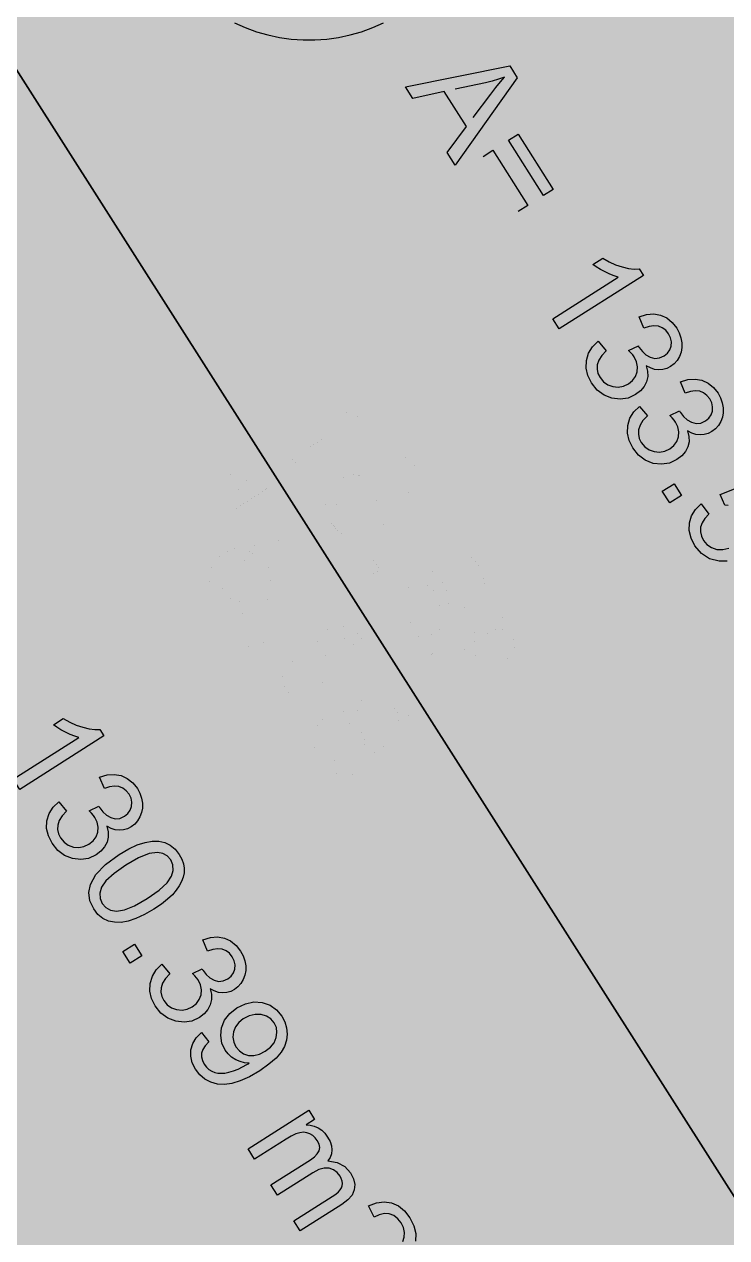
# Model space of a CAD drawing. Extents: x -5280327 to 29700, y -3925683 to 5564800.
# Drawn here: x 19218.6 to 19495.9, y 2573.4 to 3052.7 of the extents above; entities that cross this region are included whole.
import ezdxf

# ---------------------------------------------------------------- set-up
doc = ezdxf.new("R2010")
doc.units = 0
doc.linetypes.add('6', pattern=[2640.874023, 1320.437012, -1320.437012])
doc.layers.get('0').update_dxf_attribs({"linetype": 'CONTINUOUS'})
for name, color, linetype in [('31_PREDIOS_TOTAL', 7, 'CONTINUOUS'), ('CIRCULO', 7, 'CONTINUOUS'), ('LOTES', 7, 'CONTINUOUS')]:
    doc.layers.add(name, color=color, linetype=linetype)

msp = doc.modelspace()

# ---------------------------------------------------------------- linework, layer by layer
at = {"color": 7, "linetype": '6', "const_width": 10343.08}
msp.add_lwpolyline([(0, 29405.62), (24528.32, 0)], dxfattribs=at)
msp.add_lwpolyline([(0, 29405.62), (24528.32, 0)], dxfattribs=at)
at = {"layer": '31_PREDIOS_TOTAL', "color": 7, "const_width": 0.00153}
for points in [[(19327, 2877.21), (19324.42, 2881.27), (19350.26, 2897.73), (19350.26, 2897.73), (19348.65, 2898.21), (19346.9, 2898.9), (19345.02, 2899.79), (19345.02, 2899.79), (19343.2, 2900.78), (19341.59, 2901.76), (19340.21, 2902.73), (19344.13, 2905.22), (19344.13, 2905.22), (19346.66, 2903.78), (19349.21, 2902.62), (19351.79, 2901.74), (19351.79, 2901.74), (19354.27, 2901.17), (19356.51, 2900.9), (19358.51, 2900.95), (19360.17, 2898.33), (19327, 2877.21)], [(19355.51, 2871.99), (19355.51, 2871.99), (19355.23, 2873.97), (19355.31, 2875.78), (19355.76, 2877.41), (19355.76, 2877.41), (19356.55, 2878.86), (19357.66, 2880.14), (19359.09, 2881.24), (19359.09, 2881.24), (19361.55, 2882.4), (19364.12, 2882.82), (19366.8, 2882.51), (19366.8, 2882.51), (19369.38, 2881.46), (19371.67, 2879.68), (19373.65, 2877.17), (19373.65, 2877.17), (19375.08, 2874.3), (19375.72, 2871.44), (19375.57, 2868.61), (19375.57, 2868.61), (19374.7, 2866), (19373.22, 2863.82), (19371.13, 2862.08), (19371.13, 2862.08), (19369.58, 2861.28), (19367.99, 2860.83), (19366.36, 2860.74), (19366.36, 2860.74), (19364.71, 2861.01), (19363.06, 2861.68), (19361.4, 2862.73), (19361.4, 2862.73), (19361.8, 2860.35), (19361.71, 2858.13), (19361.15, 2856.06), (19361.15, 2856.06), (19360.15, 2854.18), (19358.73, 2852.53), (19356.89, 2851.11), (19356.89, 2851.11), (19354, 2849.74), (19350.99, 2849.23), (19347.86, 2849.57), (19347.86, 2849.57), (19344.85, 2850.76), (19342.22, 2852.78), (19339.95, 2855.62), (19339.95, 2855.62), (19338.33, 2858.88), (19337.62, 2862.12), (19337.83, 2865.36), (19337.83, 2865.36), (19338.86, 2868.35), (19340.63, 2870.88), (19343.14, 2872.95), (19343.14, 2872.95), (19345.29, 2874.06), (19347.43, 2874.67), (19349.58, 2874.76), (19349.58, 2874.76), (19351.67, 2874.34), (19353.64, 2873.41), (19355.51, 2871.99)], [(19281.19, 2848.04), (19278.6, 2852.1), (19304.45, 2868.55), (19304.45, 2868.55), (19302.83, 2869.04), (19301.09, 2869.73), (19299.21, 2870.62), (19299.21, 2870.62), (19297.38, 2871.6), (19295.78, 2872.58), (19294.39, 2873.55), (19298.32, 2876.05), (19298.32, 2876.05), (19300.84, 2874.6), (19303.4, 2873.44), (19305.98, 2872.57), (19305.98, 2872.57), (19308.46, 2871.99), (19310.7, 2871.73), (19312.69, 2871.78), (19314.36, 2869.16), (19281.19, 2848.04)], [(19361.86, 2877.18), (19360.5, 2876.07), (19359.54, 2874.76), (19358.99, 2873.23), (19358.99, 2873.23), (19358.87, 2871.59), (19359.21, 2869.97), (19360, 2868.36), (19360, 2868.36), (19361.1, 2866.99), (19362.41, 2866.03), (19363.92, 2865.46), (19363.92, 2865.46), (19365.51, 2865.3), (19367.04, 2865.57), (19368.5, 2866.26), (19368.5, 2866.26), (19369.79, 2867.33), (19370.72, 2868.64), (19371.26, 2870.19), (19371.26, 2870.19), (19371.4, 2871.84), (19371.09, 2873.45), (19370.34, 2875), (19370.34, 2875), (19369.24, 2876.36), (19367.93, 2877.33), (19366.4, 2877.91), (19366.4, 2877.91), (19364.8, 2878.09), (19363.29, 2877.84), (19361.86, 2877.18)], [(19345.77, 2868.77), (19344.69, 2867.95), (19343.74, 2866.96), (19342.94, 2865.81), (19342.94, 2865.81), (19342.34, 2864.53), (19342.03, 2863.19), (19341.98, 2861.76), (19341.98, 2861.76), (19342.2, 2860.34), (19342.64, 2858.99), (19343.32, 2857.7), (19343.32, 2857.7), (19344.69, 2856.01), (19346.33, 2854.81), (19348.24, 2854.09), (19348.24, 2854.09), (19350.27, 2853.91), (19352.26, 2854.29), (19354.2, 2855.23), (19354.2, 2855.23), (19355.91, 2856.62), (19357.11, 2858.3), (19357.81, 2860.26), (19357.81, 2860.26), (19357.98, 2862.35), (19357.58, 2864.38), (19356.62, 2866.36), (19356.62, 2866.36), (19355.26, 2868.03), (19353.62, 2869.21), (19351.7, 2869.9), (19351.7, 2869.9), (19349.67, 2870.08), (19347.69, 2869.7), (19345.77, 2868.77)], [(19309.69, 2842.82), (19309.69, 2842.82), (19309.42, 2844.8), (19309.5, 2846.61), (19309.95, 2848.24), (19309.95, 2848.24), (19310.73, 2849.69), (19311.84, 2850.96), (19313.27, 2852.06), (19313.27, 2852.06), (19315.73, 2853.23), (19318.3, 2853.65), (19320.98, 2853.33), (19320.98, 2853.33), (19323.57, 2852.28), (19325.85, 2850.51), (19327.83, 2848), (19327.83, 2848), (19329.27, 2845.13), (19329.91, 2842.27), (19329.75, 2839.44), (19329.75, 2839.44), (19328.89, 2836.83), (19327.41, 2834.65), (19325.31, 2832.9), (19325.31, 2832.9), (19323.76, 2832.11), (19322.17, 2831.66), (19320.55, 2831.56), (19320.55, 2831.56), (19318.9, 2831.84), (19317.24, 2832.5), (19315.59, 2833.55), (19315.59, 2833.55), (19315.98, 2831.18), (19315.9, 2828.96), (19315.34, 2826.89), (19315.34, 2826.89), (19314.33, 2825), (19312.91, 2823.36), (19311.08, 2821.94), (19311.08, 2821.94), (19308.19, 2820.57), (19305.18, 2820.06), (19302.05, 2820.4), (19302.05, 2820.4), (19299.04, 2821.59), (19296.4, 2823.61), (19294.14, 2826.45), (19294.14, 2826.45), (19292.52, 2829.71), (19291.81, 2832.95), (19292.01, 2836.18), (19292.01, 2836.18), (19293.04, 2839.18), (19294.81, 2841.71), (19297.33, 2843.78), (19297.33, 2843.78), (19299.47, 2844.89), (19301.62, 2845.49), (19303.76, 2845.58), (19303.76, 2845.58), (19305.85, 2845.16), (19307.83, 2844.24), (19309.69, 2842.82)], [(19316.05, 2848), (19314.69, 2846.9), (19313.73, 2845.59), (19313.18, 2844.05), (19313.18, 2844.05), (19313.06, 2842.42), (19313.39, 2840.8), (19314.19, 2839.19), (19314.19, 2839.19), (19315.29, 2837.82), (19316.59, 2836.85), (19318.11, 2836.28), (19318.11, 2836.28), (19319.7, 2836.12), (19321.22, 2836.39), (19322.68, 2837.09), (19322.68, 2837.09), (19323.98, 2838.16), (19324.9, 2839.47), (19325.45, 2841.02), (19325.45, 2841.02), (19325.59, 2842.67), (19325.28, 2844.28), (19324.52, 2845.83), (19324.52, 2845.83), (19323.43, 2847.19), (19322.12, 2848.16), (19320.58, 2848.74), (19320.58, 2848.74), (19318.98, 2848.92), (19317.47, 2848.67), (19316.05, 2848)], [(19351.41, 2838.88), (19356.03, 2841.82), (19358.97, 2837.2), (19354.35, 2834.26), (19351.41, 2838.88)], [(19380.01, 2833.5), (19380.01, 2833.5), (19379.74, 2835.48), (19379.82, 2837.29), (19380.27, 2838.92), (19380.27, 2838.92), (19381.06, 2840.37), (19382.16, 2841.65), (19383.6, 2842.75), (19383.6, 2842.75), (19386.05, 2843.91), (19388.63, 2844.33), (19391.31, 2844.02), (19391.31, 2844.02), (19393.89, 2842.97), (19396.18, 2841.19), (19398.15, 2838.68), (19398.15, 2838.68), (19399.59, 2835.81), (19400.23, 2832.95), (19400.08, 2830.12), (19400.08, 2830.12), (19399.21, 2827.51), (19397.73, 2825.33), (19395.64, 2823.59), (19395.64, 2823.59), (19394.09, 2822.79), (19392.5, 2822.34), (19390.87, 2822.25), (19390.87, 2822.25), (19389.22, 2822.52), (19387.57, 2823.19), (19385.91, 2824.24), (19385.91, 2824.24), (19386.3, 2821.86), (19386.22, 2819.64), (19385.66, 2817.57), (19385.66, 2817.57), (19384.65, 2815.69), (19383.23, 2814.04), (19381.4, 2812.62), (19381.4, 2812.62), (19378.51, 2811.25), (19375.5, 2810.74), (19372.37, 2811.08), (19372.37, 2811.08), (19369.36, 2812.27), (19366.72, 2814.29), (19364.46, 2817.13), (19364.46, 2817.13), (19362.84, 2820.39), (19362.13, 2823.63), (19362.34, 2826.87), (19362.34, 2826.87), (19363.37, 2829.86), (19365.14, 2832.39), (19367.65, 2834.46), (19367.65, 2834.46), (19369.8, 2835.57), (19371.94, 2836.18), (19374.09, 2836.27), (19374.09, 2836.27), (19376.17, 2835.85), (19378.15, 2834.92), (19380.01, 2833.5)], [(19299.96, 2839.6), (19298.87, 2838.78), (19297.93, 2837.79), (19297.12, 2836.64), (19297.12, 2836.64), (19296.53, 2835.36), (19296.21, 2834.01), (19296.17, 2832.59), (19296.17, 2832.59), (19296.38, 2831.17), (19296.83, 2829.81), (19297.5, 2828.53), (19297.5, 2828.53), (19298.87, 2826.84), (19300.52, 2825.63), (19302.43, 2824.92), (19302.43, 2824.92), (19304.46, 2824.74), (19306.45, 2825.11), (19308.39, 2826.06), (19308.39, 2826.06), (19310.09, 2827.44), (19311.29, 2829.12), (19311.99, 2831.09), (19311.99, 2831.09), (19312.16, 2833.18), (19311.76, 2835.21), (19310.8, 2837.19), (19310.8, 2837.19), (19309.45, 2838.85), (19307.81, 2840.03), (19305.89, 2840.73), (19305.89, 2840.73), (19303.86, 2840.9), (19301.88, 2840.53), (19299.96, 2839.6)], [(19386.37, 2838.69), (19385.01, 2837.58), (19384.05, 2836.27), (19383.5, 2834.74), (19383.5, 2834.74), (19383.38, 2833.1), (19383.72, 2831.48), (19384.51, 2829.87), (19384.51, 2829.87), (19385.61, 2828.5), (19386.92, 2827.54), (19388.43, 2826.97), (19388.43, 2826.97), (19390.02, 2826.81), (19391.54, 2827.08), (19393, 2827.77), (19393, 2827.77), (19394.3, 2828.84), (19395.23, 2830.15), (19395.77, 2831.7), (19395.77, 2831.7), (19395.91, 2833.36), (19395.6, 2834.96), (19394.85, 2836.51), (19394.85, 2836.51), (19393.75, 2837.87), (19392.44, 2838.84), (19390.91, 2839.42), (19390.91, 2839.42), (19389.31, 2839.6), (19387.8, 2839.35), (19386.37, 2838.69)], [(19370.28, 2830.28), (19369.2, 2829.46), (19368.25, 2828.47), (19367.45, 2827.32), (19367.45, 2827.32), (19366.85, 2826.04), (19366.54, 2824.7), (19366.49, 2823.27), (19366.49, 2823.27), (19366.7, 2821.85), (19367.15, 2820.5), (19367.83, 2819.21), (19367.83, 2819.21), (19369.2, 2817.52), (19370.84, 2816.32), (19372.75, 2815.6), (19372.75, 2815.6), (19374.78, 2815.42), (19376.77, 2815.8), (19378.71, 2816.74), (19378.71, 2816.74), (19380.42, 2818.13), (19381.62, 2819.81), (19382.32, 2821.77), (19382.32, 2821.77), (19382.48, 2823.86), (19382.09, 2825.89), (19381.13, 2827.87), (19381.13, 2827.87), (19379.77, 2829.54), (19378.13, 2830.72), (19376.21, 2831.41), (19376.21, 2831.41), (19374.18, 2831.59), (19372.2, 2831.21), (19370.28, 2830.28)], [(19396.36, 2807.83), (19396.36, 2807.83), (19396.08, 2809.82), (19396.17, 2811.62), (19396.61, 2813.25), (19396.61, 2813.25), (19397.4, 2814.7), (19398.51, 2815.98), (19399.94, 2817.08), (19399.94, 2817.08), (19402.4, 2818.24), (19404.97, 2818.66), (19407.65, 2818.35), (19407.65, 2818.35), (19410.24, 2817.3), (19412.52, 2815.52), (19414.5, 2813.02), (19414.5, 2813.02), (19415.94, 2810.14), (19416.58, 2807.29), (19416.42, 2804.45), (19416.42, 2804.45), (19415.56, 2801.84), (19414.08, 2799.67), (19411.98, 2797.92), (19411.98, 2797.92), (19410.43, 2797.12), (19408.84, 2796.67), (19407.21, 2796.58), (19407.21, 2796.58), (19405.56, 2796.85), (19403.91, 2797.52), (19402.26, 2798.57), (19402.26, 2798.57), (19402.65, 2796.2), (19402.56, 2793.97), (19402, 2791.9), (19402, 2791.9), (19401, 2790.02), (19399.58, 2788.37), (19397.74, 2786.95), (19397.74, 2786.95), (19394.86, 2785.58), (19391.85, 2785.07), (19388.71, 2785.42), (19388.71, 2785.42), (19385.7, 2786.6), (19383.07, 2788.62), (19380.81, 2791.47), (19380.81, 2791.47), (19379.19, 2794.72), (19378.48, 2797.97), (19378.68, 2801.2), (19378.68, 2801.2), (19379.71, 2804.19), (19381.48, 2806.73), (19383.99, 2808.79), (19383.99, 2808.79), (19386.14, 2809.91), (19388.29, 2810.51), (19390.43, 2810.6), (19390.43, 2810.6), (19392.52, 2810.18), (19394.49, 2809.26), (19396.36, 2807.83)], [(19334.2, 2804.33), (19334.2, 2804.33), (19333.92, 2806.31), (19334.01, 2808.12), (19334.45, 2809.75), (19334.45, 2809.75), (19335.24, 2811.2), (19336.35, 2812.47), (19337.78, 2813.57), (19337.78, 2813.57), (19340.24, 2814.74), (19342.81, 2815.16), (19345.49, 2814.84), (19345.49, 2814.84), (19348.08, 2813.79), (19350.36, 2812.02), (19352.34, 2809.51), (19352.34, 2809.51), (19353.78, 2806.64), (19354.42, 2803.78), (19354.26, 2800.95), (19354.26, 2800.95), (19353.4, 2798.34), (19351.92, 2796.16), (19349.82, 2794.42), (19349.82, 2794.42), (19348.27, 2793.62), (19346.68, 2793.17), (19345.05, 2793.07), (19345.05, 2793.07), (19343.41, 2793.35), (19341.75, 2794.01), (19340.1, 2795.06), (19340.1, 2795.06), (19340.49, 2792.69), (19340.41, 2790.47), (19339.85, 2788.4), (19339.85, 2788.4), (19338.84, 2786.51), (19337.42, 2784.87), (19335.58, 2783.45), (19335.58, 2783.45), (19332.7, 2782.08), (19329.69, 2781.57), (19326.55, 2781.91), (19326.55, 2781.91), (19323.55, 2783.1), (19320.91, 2785.12), (19318.65, 2787.96), (19318.65, 2787.96), (19317.03, 2791.22), (19316.32, 2794.46), (19316.52, 2797.69), (19316.52, 2797.69), (19317.55, 2800.69), (19319.32, 2803.22), (19321.84, 2805.29), (19321.84, 2805.29), (19323.98, 2806.4), (19326.13, 2807), (19328.27, 2807.09), (19328.27, 2807.09), (19330.36, 2806.67), (19332.34, 2805.75), (19334.2, 2804.33)], [(19402.71, 2813.02), (19401.35, 2811.92), (19400.4, 2810.6), (19399.85, 2809.07), (19399.85, 2809.07), (19399.72, 2807.44), (19400.06, 2805.81), (19400.85, 2804.2), (19400.85, 2804.2), (19401.95, 2802.84), (19403.26, 2801.87), (19404.78, 2801.3), (19404.78, 2801.3), (19406.37, 2801.14), (19407.89, 2801.41), (19409.35, 2802.1), (19409.35, 2802.1), (19410.65, 2803.17), (19411.57, 2804.48), (19412.12, 2806.04), (19412.12, 2806.04), (19412.25, 2807.69), (19411.95, 2809.29), (19411.19, 2810.85), (19411.19, 2810.85), (19410.1, 2812.2), (19408.78, 2813.17), (19407.25, 2813.75), (19407.25, 2813.75), (19405.65, 2813.93), (19404.14, 2813.69), (19402.71, 2813.02)], [(19305.59, 2809.71), (19310.21, 2812.65), (19313.16, 2808.03), (19308.54, 2805.09), (19305.59, 2809.71)], [(19340.56, 2809.51), (19339.2, 2808.41), (19338.24, 2807.1), (19337.69, 2805.56), (19337.69, 2805.56), (19337.56, 2803.93), (19337.9, 2802.31), (19338.7, 2800.7), (19338.7, 2800.7), (19339.8, 2799.33), (19341.1, 2798.36), (19342.62, 2797.79), (19342.62, 2797.79), (19344.21, 2797.63), (19345.73, 2797.9), (19347.19, 2798.6), (19347.19, 2798.6), (19348.49, 2799.67), (19349.41, 2800.98), (19349.96, 2802.53), (19349.96, 2802.53), (19350.1, 2804.18), (19349.79, 2805.79), (19349.03, 2807.34), (19349.03, 2807.34), (19347.94, 2808.7), (19346.63, 2809.67), (19345.09, 2810.25), (19345.09, 2810.25), (19343.49, 2810.43), (19341.98, 2810.18), (19340.56, 2809.51)], [(19386.63, 2804.61), (19385.54, 2803.79), (19384.6, 2802.8), (19383.79, 2801.65), (19383.79, 2801.65), (19383.2, 2800.38), (19382.88, 2799.03), (19382.84, 2797.61), (19382.84, 2797.61), (19383.05, 2796.18), (19383.49, 2794.83), (19384.17, 2793.55), (19384.17, 2793.55), (19385.54, 2791.85), (19387.18, 2790.65), (19389.1, 2789.94), (19389.1, 2789.94), (19391.13, 2789.75), (19393.11, 2790.13), (19395.06, 2791.07), (19395.06, 2791.07), (19396.76, 2792.46), (19397.96, 2794.14), (19398.66, 2796.11), (19398.66, 2796.11), (19398.83, 2798.19), (19398.43, 2800.23), (19397.47, 2802.2), (19397.47, 2802.2), (19396.11, 2803.87), (19394.48, 2805.05), (19392.56, 2805.74), (19392.56, 2805.74), (19390.52, 2805.92), (19388.55, 2805.54), (19386.63, 2804.61)], [(19324.47, 2801.11), (19323.38, 2800.29), (19322.44, 2799.3), (19321.63, 2798.15), (19321.63, 2798.15), (19321.04, 2796.87), (19320.72, 2795.52), (19320.68, 2794.1), (19320.68, 2794.1), (19320.89, 2792.68), (19321.33, 2791.32), (19322.01, 2790.04), (19322.01, 2790.04), (19323.38, 2788.35), (19325.02, 2787.14), (19326.94, 2786.43), (19326.94, 2786.43), (19328.97, 2786.25), (19330.95, 2786.62), (19332.9, 2787.57), (19332.9, 2787.57), (19334.6, 2788.96), (19335.8, 2790.63), (19336.5, 2792.6), (19336.5, 2792.6), (19336.67, 2794.69), (19336.27, 2796.72), (19335.31, 2798.7), (19335.31, 2798.7), (19333.96, 2800.36), (19332.32, 2801.54), (19330.4, 2802.24), (19330.4, 2802.24), (19328.37, 2802.41), (19326.39, 2802.04), (19324.47, 2801.11)], [(19350.54, 2778.66), (19350.54, 2778.66), (19350.27, 2780.64), (19350.35, 2782.45), (19350.8, 2784.08), (19350.8, 2784.08), (19351.58, 2785.53), (19352.69, 2786.81), (19354.12, 2787.91), (19354.12, 2787.91), (19356.58, 2789.07), (19359.15, 2789.49), (19361.84, 2789.17), (19361.84, 2789.17), (19364.42, 2788.13), (19366.7, 2786.35), (19368.68, 2783.84), (19368.68, 2783.84), (19370.12, 2780.97), (19370.76, 2778.11), (19370.61, 2775.28), (19370.61, 2775.28), (19369.74, 2772.67), (19368.26, 2770.49), (19366.17, 2768.75), (19366.17, 2768.75), (19364.61, 2767.95), (19363.03, 2767.5), (19361.4, 2767.41), (19361.4, 2767.41), (19359.75, 2767.68), (19358.1, 2768.35), (19356.44, 2769.4), (19356.44, 2769.4), (19356.83, 2767.02), (19356.75, 2764.8), (19356.19, 2762.73), (19356.19, 2762.73), (19355.18, 2760.85), (19353.76, 2759.2), (19351.93, 2757.78), (19351.93, 2757.78), (19349.04, 2756.41), (19346.03, 2755.9), (19342.9, 2756.24), (19342.9, 2756.24), (19339.89, 2757.43), (19337.25, 2759.45), (19334.99, 2762.29), (19334.99, 2762.29), (19333.37, 2765.55), (19332.66, 2768.79), (19332.87, 2772.03), (19332.87, 2772.03), (19333.89, 2775.02), (19335.67, 2777.55), (19338.18, 2779.62), (19338.18, 2779.62), (19340.33, 2780.73), (19342.47, 2781.34), (19344.62, 2781.42), (19344.62, 2781.42), (19346.7, 2781.01), (19348.68, 2780.08), (19350.54, 2778.66)], [(19356.9, 2783.85), (19355.54, 2782.74), (19354.58, 2781.43), (19354.03, 2779.9), (19354.03, 2779.9), (19353.91, 2778.26), (19354.25, 2776.64), (19355.04, 2775.03), (19355.04, 2775.03), (19356.14, 2773.66), (19357.45, 2772.7), (19358.96, 2772.13), (19358.96, 2772.13), (19360.55, 2771.97), (19362.07, 2772.24), (19363.53, 2772.93), (19363.53, 2772.93), (19364.83, 2774), (19365.76, 2775.31), (19366.3, 2776.86), (19366.3, 2776.86), (19366.44, 2778.51), (19366.13, 2780.12), (19365.38, 2781.67), (19365.38, 2781.67), (19364.28, 2783.03), (19362.97, 2784), (19361.44, 2784.58), (19361.44, 2784.58), (19359.84, 2784.76), (19358.33, 2784.51), (19356.9, 2783.85)], [(19340.81, 2775.44), (19339.73, 2774.62), (19338.78, 2773.63), (19337.98, 2772.48), (19337.98, 2772.48), (19337.38, 2771.2), (19337.06, 2769.86), (19337.02, 2768.43), (19337.02, 2768.43), (19337.23, 2767.01), (19337.68, 2765.66), (19338.36, 2764.37), (19338.36, 2764.37), (19339.73, 2762.68), (19341.37, 2761.48), (19343.28, 2760.76), (19343.28, 2760.76), (19345.31, 2760.58), (19347.3, 2760.96), (19349.24, 2761.9), (19349.24, 2761.9), (19350.95, 2763.29), (19352.15, 2764.97), (19352.85, 2766.93), (19352.85, 2766.93), (19353.01, 2769.02), (19352.62, 2771.05), (19351.66, 2773.03), (19351.66, 2773.03), (19350.3, 2774.7), (19348.66, 2775.88), (19346.74, 2776.57), (19346.74, 2776.57), (19344.71, 2776.75), (19342.73, 2776.37), (19340.81, 2775.44)]]:
    msp.add_lwpolyline(points, dxfattribs=at)
at = {"layer": '31_PREDIOS_TOTAL', "color": 7}
for points in [[(19369.12, 3027.96, 33030.86), (19410.25, 3036.25, 33030.86), (19413.24, 3031.54, 33030.86), (19388.77, 2997.02, 33030.86), (19385.6, 3002, 33030.86), (19393.17, 3012.22, 33030.86), (19384.39, 3026.04, 33030.86), (19372.07, 3023.32, 33030.86), (19369.12, 3027.96, 33030.86)], [(19395.87, 3015.83, 33030.86), (19402.84, 3025.09, 33030.86), (19402.84, 3025.09, 33030.86), (19404.84, 3027.72, 33030.86), (19406.63, 3029.95, 33030.86), (19408.21, 3031.79, 33030.86), (19408.21, 3031.79, 33030.86), (19405.79, 3030.93, 33030.86), (19403.31, 3030.19, 33030.86), (19400.76, 3029.57, 33030.86), (19388.76, 3027.04, 33030.86)], [(19423.66, 2985.02, 33030.86), (19409.8, 3006.85, 33030.86), (19413.59, 3009.26, 33030.86), (19427.45, 2987.43, 33030.86), (19423.66, 2985.02, 33030.86)], [(19399.76, 3000.48, 33030.86), (19403.55, 3002.89, 33030.86), (19417.41, 2981.05, 33030.86), (19413.62, 2978.65, 33030.86)], [(19429.83, 2932.33, 33030.86), (19427.25, 2936.39, 33030.86), (19453.12, 2952.81, 33030.86), (19453.12, 2952.81, 33030.86), (19451.5, 2953.3, 33030.86), (19449.76, 2953.99, 33030.86), (19447.88, 2954.88, 33030.86), (19447.88, 2954.88, 33030.86), (19446.06, 2955.87, 33030.86), (19444.45, 2956.85, 33030.86), (19443.07, 2957.82, 33030.86), (19447, 2960.31, 33030.86), (19447, 2960.31, 33030.86), (19449.52, 2958.86, 33030.86), (19452.07, 2957.7, 33030.86), (19454.66, 2956.82, 33030.86), (19454.66, 2956.82, 33030.86), (19457.13, 2956.24, 33030.86), (19459.37, 2955.97, 33030.86), (19461.37, 2956.02, 33030.86), (19463.03, 2953.4, 33030.86), (19429.83, 2932.33, 33030.86)], [(19445.17, 2927.45, 33030.86), (19448.29, 2923.73, 33030.86), (19448.29, 2923.73, 33030.86), (19446.57, 2921.83, 33030.86), (19445.41, 2919.99, 33030.86), (19444.83, 2918.19, 33030.86), (19444.83, 2918.19, 33030.86), (19444.74, 2916.46, 33030.86), (19445.1, 2914.77, 33030.86), (19445.9, 2913.13, 33030.86), (19445.9, 2913.13, 33030.86), (19447.27, 2911.46, 33030.86), (19448.96, 2910.27, 33030.86), (19450.96, 2909.56, 33030.86), (19450.96, 2909.56, 33030.86), (19453.08, 2909.37, 33030.86), (19455.14, 2909.75, 33030.86), (19457.13, 2910.7, 33030.86), (19457.13, 2910.7, 33030.86), (19458.75, 2912.02, 33030.86), (19459.91, 2913.61, 33030.86), (19460.58, 2915.46, 33030.86), (19460.58, 2915.46, 33030.86), (19460.75, 2917.43, 33030.86), (19460.37, 2919.36, 33030.86), (19459.45, 2921.26, 33030.86), (19459.45, 2921.26, 33030.86), (19458.87, 2922.05, 33030.86), (19458.11, 2922.91, 33030.86), (19457.18, 2923.84, 33030.86), (19461.03, 2925.65, 33030.86), (19461.03, 2925.65, 33030.86), (19461.16, 2925.38, 33030.86), (19461.29, 2925.15, 33030.86), (19461.4, 2924.96, 33030.86), (19461.4, 2924.96, 33030.86), (19462.61, 2923.39, 33030.86), (19464.05, 2922.12, 33030.86), (19465.71, 2921.15, 33030.86), (19465.71, 2921.15, 33030.86), (19467.51, 2920.68, 33030.86), (19469.34, 2920.87, 33030.86), (19471.2, 2921.73, 33030.86), (19471.2, 2921.73, 33030.86), (19472.5, 2922.79, 33030.86), (19473.41, 2924.07, 33030.86), (19473.94, 2925.59, 33030.86), (19473.94, 2925.59, 33030.86), (19474.06, 2927.21, 33030.86), (19473.72, 2928.82, 33030.86), (19472.93, 2930.42, 33030.86), (19472.93, 2930.42, 33030.86), (19471.82, 2931.81, 33030.86), (19470.49, 2932.81, 33030.86), (19468.94, 2933.42, 33030.86), (19468.94, 2933.42, 33030.86), (19467.19, 2933.61, 33030.86), (19465.27, 2933.35, 33030.86), (19463.19, 2932.62, 33030.86), (19461.33, 2937.13, 33030.86), (19461.33, 2937.13, 33030.86), (19464.3, 2938.03, 33030.86), (19467.12, 2938.24, 33030.86), (19469.8, 2937.77, 33030.86), (19469.8, 2937.77, 33030.86), (19472.26, 2936.66, 33030.86), (19474.4, 2934.94, 33030.86), (19476.21, 2932.63, 33030.86), (19476.21, 2932.63, 33030.86), (19477.2, 2930.79, 33030.86), (19477.87, 2928.88, 33030.86), (19478.22, 2926.91, 33030.86), (19478.22, 2926.91, 33030.86), (19478.24, 2924.96, 33030.86), (19477.92, 2923.12, 33030.86), (19477.26, 2921.41, 33030.86), (19477.26, 2921.41, 33030.86), (19476.32, 2919.87, 33030.86), (19475.15, 2918.57, 33030.86), (19473.76, 2917.5, 33030.86), (19473.76, 2917.5, 33030.86), (19472.3, 2916.75, 33030.86), (19470.75, 2916.3, 33030.86), (19469.13, 2916.17, 33030.86), (19469.13, 2916.17, 33030.86), (19467.47, 2916.37, 33030.86), (19465.82, 2916.91, 33030.86), (19464.17, 2917.8, 33030.86), (19464.17, 2917.8, 33030.86), (19464.71, 2915.6, 33030.86), (19464.74, 2913.49, 33030.86), (19464.26, 2911.46, 33030.86), (19464.26, 2911.46, 33030.86), (19463.29, 2909.58, 33030.86), (19461.85, 2907.91, 33030.86), (19459.95, 2906.45, 33030.86), (19459.95, 2906.45, 33030.86), (19456.99, 2905.06, 33030.86), (19453.87, 2904.56, 33030.86), (19450.61, 2904.95, 33030.86), (19450.61, 2904.95, 33030.86), (19447.48, 2906.18, 33030.86), (19444.79, 2908.2, 33030.86), (19442.53, 2911.02, 33030.86), (19442.53, 2911.02, 33030.86), (19441.08, 2913.94, 33030.86), (19440.41, 2916.9, 33030.86), (19440.53, 2919.9, 33030.86), (19440.53, 2919.9, 33030.86), (19441.39, 2922.75, 33030.86), (19442.94, 2925.26, 33030.86), (19445.17, 2927.45, 33030.86)], [(19461.48, 2901.76, 33030.86), (19464.6, 2898.04, 33030.86), (19464.6, 2898.04, 33030.86), (19462.87, 2896.14, 33030.86), (19461.72, 2894.3, 33030.86), (19461.13, 2892.5, 33030.86), (19461.13, 2892.5, 33030.86), (19461.05, 2890.76, 33030.86), (19461.41, 2889.08, 33030.86), (19462.21, 2887.44, 33030.86), (19462.21, 2887.44, 33030.86), (19463.58, 2885.77, 33030.86), (19465.26, 2884.58, 33030.86), (19467.27, 2883.87, 33030.86), (19467.27, 2883.87, 33030.86), (19469.39, 2883.68, 33030.86), (19471.45, 2884.06, 33030.86), (19473.43, 2885.01, 33030.86), (19473.43, 2885.01, 33030.86), (19475.06, 2886.33, 33030.86), (19476.21, 2887.91, 33030.86), (19476.89, 2889.77, 33030.86), (19476.89, 2889.77, 33030.86), (19477.05, 2891.74, 33030.86), (19476.68, 2893.67, 33030.86), (19475.75, 2895.57, 33030.86), (19475.75, 2895.57, 33030.86), (19475.18, 2896.36, 33030.86), (19474.42, 2897.22, 33030.86), (19473.48, 2898.14, 33030.86), (19477.33, 2899.96, 33030.86), (19477.33, 2899.96, 33030.86), (19477.47, 2899.69, 33030.86), (19477.59, 2899.46, 33030.86), (19477.71, 2899.27, 33030.86), (19477.71, 2899.27, 33030.86), (19478.92, 2897.7, 33030.86), (19480.36, 2896.43, 33030.86), (19482.02, 2895.46, 33030.86), (19482.02, 2895.46, 33030.86), (19483.82, 2894.99, 33030.86), (19485.65, 2895.18, 33030.86), (19487.51, 2896.04, 33030.86), (19487.51, 2896.04, 33030.86), (19488.81, 2897.1, 33030.86), (19489.72, 2898.38, 33030.86), (19490.25, 2899.9, 33030.86), (19490.25, 2899.9, 33030.86), (19490.36, 2901.52, 33030.86), (19490.03, 2903.13, 33030.86), (19489.24, 2904.73, 33030.86), (19489.24, 2904.73, 33030.86), (19488.13, 2906.11, 33030.86), (19486.8, 2907.12, 33030.86), (19485.25, 2907.73, 33030.86), (19485.25, 2907.73, 33030.86), (19483.5, 2907.92, 33030.86), (19481.58, 2907.65, 33030.86), (19479.49, 2906.93, 33030.86), (19477.64, 2911.44, 33030.86), (19477.64, 2911.44, 33030.86), (19480.6, 2912.34, 33030.86), (19483.43, 2912.55, 33030.86), (19486.11, 2912.08, 33030.86), (19486.11, 2912.08, 33030.86), (19488.57, 2910.97, 33030.86), (19490.7, 2909.25, 33030.86), (19492.52, 2906.94, 33030.86), (19492.52, 2906.94, 33030.86), (19493.51, 2905.1, 33030.86), (19494.18, 2903.19, 33030.86), (19494.52, 2901.22, 33030.86), (19494.52, 2901.22, 33030.86), (19494.54, 2899.26, 33030.86), (19494.23, 2897.43, 33030.86), (19493.57, 2895.72, 33030.86), (19493.57, 2895.72, 33030.86), (19492.63, 2894.18, 33030.86), (19491.46, 2892.88, 33030.86), (19490.07, 2891.81, 33030.86), (19490.07, 2891.81, 33030.86), (19488.6, 2891.05, 33030.86), (19487.06, 2890.61, 33030.86), (19485.44, 2890.48, 33030.86), (19485.44, 2890.48, 33030.86), (19483.78, 2890.68, 33030.86), (19482.13, 2891.22, 33030.86), (19480.48, 2892.11, 33030.86), (19480.48, 2892.11, 33030.86), (19481.02, 2889.91, 33030.86), (19481.04, 2887.8, 33030.86), (19480.56, 2885.77, 33030.86), (19480.56, 2885.77, 33030.86), (19479.6, 2883.89, 33030.86), (19478.16, 2882.22, 33030.86), (19476.26, 2880.76, 33030.86), (19476.26, 2880.76, 33030.86), (19473.3, 2879.37, 33030.86), (19470.18, 2878.87, 33030.86), (19466.91, 2879.26, 33030.86), (19466.91, 2879.26, 33030.86), (19463.79, 2880.49, 33030.86), (19461.09, 2882.51, 33030.86), (19458.83, 2885.33, 33030.86), (19458.83, 2885.33, 33030.86), (19457.38, 2888.25, 33030.86), (19456.72, 2891.21, 33030.86), (19456.84, 2894.21, 33030.86), (19456.84, 2894.21, 33030.86), (19457.7, 2897.06, 33030.86), (19459.24, 2899.57, 33030.86), (19461.48, 2901.76, 33030.86)], [(19470.49, 2868.27, 33030.86), (19475.11, 2871.2, 33030.86), (19478.05, 2866.58, 33030.86), (19473.42, 2863.65, 33030.86), (19470.49, 2868.27, 33030.86)], [(19496.52, 2862.67, 33030.86), (19495.2, 2862.79, 33030.86), (19493.28, 2866.91, 33030.86), (19512.29, 2874.49, 33030.86)], [(19496.13, 2840.61, 33030.86), (19492.89, 2840.6, 33030.86), (19492.89, 2840.6, 33030.86), (19489.15, 2841.56, 33030.86), (19485.98, 2843.6, 33030.86), (19483.37, 2846.73, 33030.86), (19483.37, 2846.73, 33030.86), (19481.86, 2849.73, 33030.86), (19481.14, 2852.72, 33030.86), (19481.22, 2855.7, 33030.86), (19481.22, 2855.7, 33030.86), (19482.05, 2858.52, 33030.86), (19483.59, 2861.02, 33030.86), (19485.85, 2863.21, 33030.86)], [(19485.85, 2863.21, 33030.86), (19488.92, 2859.18, 33030.86), (19488.92, 2859.18, 33030.86), (19487.3, 2857.51, 33030.86), (19486.21, 2855.79, 33030.86), (19485.63, 2854.01, 33030.86), (19485.63, 2854.01, 33030.86), (19485.54, 2852.23, 33030.86), (19485.9, 2850.51, 33030.86), (19486.71, 2848.85, 33030.86), (19486.71, 2848.85, 33030.86), (19488.13, 2847.15, 33030.86), (19489.92, 2845.97, 33030.86), (19492.07, 2845.29, 33030.86), (19492.07, 2845.29, 33030.86), (19494.42, 2845.2, 33030.86), (19496.8, 2845.77, 33030.86)], [(19216.89, 2750.51, 33030.86), (19214.31, 2754.57, 33030.86), (19240.18, 2770.99, 33030.86), (19240.18, 2770.99, 33030.86), (19238.57, 2771.48, 33030.86), (19236.82, 2772.17, 33030.86), (19234.95, 2773.06, 33030.86), (19234.95, 2773.06, 33030.86), (19233.12, 2774.06, 33030.86), (19231.52, 2775.04, 33030.86), (19230.14, 2776.01, 33030.86), (19234.06, 2778.5, 33030.86), (19234.06, 2778.5, 33030.86), (19236.58, 2777.05, 33030.86), (19239.14, 2775.88, 33030.86), (19241.72, 2775.01, 33030.86), (19241.72, 2775.01, 33030.86), (19244.2, 2774.43, 33030.86), (19246.43, 2774.16, 33030.86), (19248.43, 2774.2, 33030.86), (19250.09, 2771.59, 33030.86), (19216.89, 2750.51, 33030.86)], [(19232.23, 2745.63, 33030.86), (19235.35, 2741.92, 33030.86), (19235.35, 2741.92, 33030.86), (19233.63, 2740.02, 33030.86), (19232.48, 2738.17, 33030.86), (19231.89, 2736.38, 33030.86), (19231.89, 2736.38, 33030.86), (19231.81, 2734.64, 33030.86), (19232.16, 2732.95, 33030.86), (19232.97, 2731.32, 33030.86), (19232.97, 2731.32, 33030.86), (19234.34, 2729.65, 33030.86), (19236.02, 2728.46, 33030.86), (19238.02, 2727.74, 33030.86), (19238.02, 2727.74, 33030.86), (19240.15, 2727.55, 33030.86), (19242.2, 2727.93, 33030.86), (19244.19, 2728.89, 33030.86), (19244.19, 2728.89, 33030.86), (19245.82, 2730.21, 33030.86), (19246.97, 2731.79, 33030.86), (19247.64, 2733.64, 33030.86), (19247.64, 2733.64, 33030.86), (19247.81, 2735.61, 33030.86), (19247.43, 2737.55, 33030.86), (19246.51, 2739.44, 33030.86), (19246.51, 2739.44, 33030.86), (19245.93, 2740.24, 33030.86), (19245.18, 2741.1, 33030.86), (19244.24, 2742.02, 33030.86), (19248.09, 2743.83, 33030.86), (19248.09, 2743.83, 33030.86), (19248.23, 2743.56, 33030.86), (19248.35, 2743.34, 33030.86), (19248.46, 2743.15, 33030.86), (19248.46, 2743.15, 33030.86), (19249.67, 2741.57, 33030.86), (19251.11, 2740.3, 33030.86), (19252.78, 2739.34, 33030.86), (19252.78, 2739.34, 33030.86), (19254.58, 2738.86, 33030.86), (19256.41, 2739.05, 33030.86), (19258.27, 2739.91, 33030.86), (19258.27, 2739.91, 33030.86), (19259.56, 2740.97, 33030.86), (19260.48, 2742.26, 33030.86), (19261.01, 2743.77, 33030.86), (19261.01, 2743.77, 33030.86), (19261.12, 2745.39, 33030.86), (19260.78, 2747.01, 33030.86), (19260, 2748.6, 33030.86), (19260, 2748.6, 33030.86), (19258.89, 2749.99, 33030.86), (19257.55, 2750.99, 33030.86), (19256, 2751.61, 33030.86), (19256, 2751.61, 33030.86), (19254.26, 2751.8, 33030.86), (19252.34, 2751.53, 33030.86), (19250.25, 2750.8, 33030.86), (19248.39, 2755.32, 33030.86), (19248.39, 2755.32, 33030.86), (19251.36, 2756.21, 33030.86), (19254.18, 2756.42, 33030.86), (19256.87, 2755.95, 33030.86), (19256.87, 2755.95, 33030.86), (19259.32, 2754.84, 33030.86), (19261.46, 2753.13, 33030.86), (19263.28, 2750.81, 33030.86), (19263.28, 2750.81, 33030.86), (19264.26, 2748.98, 33030.86), (19264.93, 2747.07, 33030.86), (19265.28, 2745.09, 33030.86), (19265.28, 2745.09, 33030.86), (19265.3, 2743.14, 33030.86), (19264.98, 2741.31, 33030.86), (19264.32, 2739.6, 33030.86), (19264.32, 2739.6, 33030.86), (19263.38, 2738.06, 33030.86), (19262.22, 2736.75, 33030.86), (19260.83, 2735.68, 33030.86), (19260.83, 2735.68, 33030.86), (19259.36, 2734.93, 33030.86), (19257.82, 2734.49, 33030.86), (19256.19, 2734.36, 33030.86), (19256.19, 2734.36, 33030.86), (19254.54, 2734.55, 33030.86), (19252.88, 2735.1, 33030.86), (19251.24, 2735.99, 33030.86), (19251.24, 2735.99, 33030.86), (19251.77, 2733.79, 33030.86), (19251.8, 2731.68, 33030.86), (19251.32, 2729.65, 33030.86), (19251.32, 2729.65, 33030.86), (19250.35, 2727.77, 33030.86), (19248.92, 2726.1, 33030.86), (19247.02, 2724.64, 33030.86), (19247.02, 2724.64, 33030.86), (19244.05, 2723.25, 33030.86), (19240.94, 2722.75, 33030.86), (19237.67, 2723.14, 33030.86), (19237.67, 2723.14, 33030.86), (19234.54, 2724.36, 33030.86), (19231.85, 2726.39, 33030.86), (19229.59, 2729.21, 33030.86), (19229.59, 2729.21, 33030.86), (19228.14, 2732.13, 33030.86), (19227.48, 2735.09, 33030.86), (19227.6, 2738.08, 33030.86), (19227.6, 2738.08, 33030.86), (19228.45, 2740.93, 33030.86), (19230, 2743.45, 33030.86), (19232.23, 2745.63, 33030.86)], [(19256.11, 2724.78, 33030.86), (19256.11, 2724.78, 33030.86), (19259.85, 2726.96, 33030.86), (19263.25, 2728.56, 33030.86), (19266.31, 2729.56, 33030.86), (19266.31, 2729.56, 33030.86), (19269.11, 2730.02, 33030.86), (19271.7, 2729.99, 33030.86), (19274.1, 2729.47, 33030.86), (19274.1, 2729.47, 33030.86), (19276.27, 2728.44, 33030.86), (19278.19, 2726.85, 33030.86), (19279.84, 2724.72, 33030.86), (19279.84, 2724.72, 33030.86), (19280.8, 2722.94, 33030.86), (19281.44, 2721.16, 33030.86), (19281.74, 2719.37, 33030.86), (19281.74, 2719.37, 33030.86), (19281.72, 2717.59, 33030.86), (19281.39, 2715.83, 33030.86), (19280.75, 2714.09, 33030.86), (19280.75, 2714.09, 33030.86), (19279.82, 2712.37, 33030.86), (19278.62, 2710.64, 33030.86), (19277.14, 2708.92, 33030.86), (19277.14, 2708.92, 33030.86), (19275.24, 2707.14, 33030.86), (19272.79, 2705.23, 33030.86), (19269.79, 2703.21, 33030.86), (19269.79, 2703.21, 33030.86), (19266.08, 2701.04, 33030.86), (19262.69, 2699.45, 33030.86), (19259.64, 2698.44, 33030.86), (19259.64, 2698.44, 33030.86), (19256.85, 2697.97, 33030.86), (19254.25, 2698, 33030.86), (19251.84, 2698.51, 33030.86), (19251.84, 2698.51, 33030.86), (19249.66, 2699.55, 33030.86), (19247.74, 2701.14, 33030.86), (19246.08, 2703.28, 33030.86), (19246.08, 2703.28, 33030.86), (19244.58, 2706.49, 33030.86), (19244.13, 2709.72, 33030.86), (19244.74, 2712.97, 33030.86), (19244.74, 2712.97, 33030.86), (19246.91, 2716.9, 33030.86), (19250.7, 2720.84, 33030.86), (19256.11, 2724.78, 33030.86)], [(19258.75, 2720.6, 33030.86), (19254.07, 2717.33, 33030.86), (19250.86, 2714.4, 33030.86), (19249.13, 2711.82, 33030.86), (19249.13, 2711.82, 33030.86), (19248.5, 2709.5, 33030.86), (19248.59, 2707.36, 33030.86), (19249.42, 2705.4, 33030.86), (19249.42, 2705.4, 33030.86), (19250.84, 2703.83, 33030.86), (19252.73, 2702.83, 33030.86), (19255.11, 2702.42, 33030.86), (19255.11, 2702.42, 33030.86), (19258.19, 2702.89, 33030.86), (19262.2, 2704.54, 33030.86), (19267.14, 2707.38, 33030.86), (19267.14, 2707.38, 33030.86), (19271.84, 2710.67, 33030.86), (19275.06, 2713.6, 33030.86), (19276.78, 2716.18, 33030.86), (19276.78, 2716.18, 33030.86), (19277.4, 2718.5, 33030.86), (19277.29, 2720.65, 33030.86), (19276.45, 2722.63, 33030.86), (19276.45, 2722.63, 33030.86), (19275.09, 2724.2, 33030.86), (19273.35, 2725.19, 33030.86), (19271.25, 2725.59, 33030.86), (19271.25, 2725.59, 33030.86), (19267.93, 2725.12, 33030.86), (19263.76, 2723.45, 33030.86), (19258.75, 2720.6, 33030.86)], [(19257.55, 2686.46, 33030.86), (19262.18, 2689.39, 33030.86), (19265.11, 2684.77, 33030.86), (19260.49, 2681.83, 33030.86), (19257.55, 2686.46, 33030.86)], [(19272.99, 2681.42, 33030.86), (19276.11, 2677.7, 33030.86), (19276.11, 2677.7, 33030.86), (19274.39, 2675.8, 33030.86), (19273.24, 2673.96, 33030.86), (19272.65, 2672.16, 33030.86), (19272.65, 2672.16, 33030.86), (19272.57, 2670.43, 33030.86), (19272.93, 2668.74, 33030.86), (19273.73, 2667.1, 33030.86), (19273.73, 2667.1, 33030.86), (19275.1, 2665.43, 33030.86), (19276.78, 2664.24, 33030.86), (19278.78, 2663.53, 33030.86), (19278.78, 2663.53, 33030.86), (19280.91, 2663.34, 33030.86), (19282.96, 2663.72, 33030.86), (19284.95, 2664.67, 33030.86), (19284.95, 2664.67, 33030.86), (19286.58, 2665.99, 33030.86), (19287.73, 2667.58, 33030.86), (19288.41, 2669.43, 33030.86), (19288.41, 2669.43, 33030.86), (19288.57, 2671.4, 33030.86), (19288.19, 2673.33, 33030.86), (19287.27, 2675.23, 33030.86), (19287.27, 2675.23, 33030.86), (19286.69, 2676.02, 33030.86), (19285.94, 2676.88, 33030.86), (19285, 2677.81, 33030.86), (19288.85, 2679.62, 33030.86), (19288.85, 2679.62, 33030.86), (19288.99, 2679.35, 33030.86), (19289.11, 2679.12, 33030.86), (19289.22, 2678.93, 33030.86), (19289.22, 2678.93, 33030.86), (19290.43, 2677.36, 33030.86), (19291.87, 2676.09, 33030.86), (19293.54, 2675.12, 33030.86), (19293.54, 2675.12, 33030.86), (19295.34, 2674.65, 33030.86), (19297.17, 2674.84, 33030.86), (19299.03, 2675.7, 33030.86), (19299.03, 2675.7, 33030.86), (19300.33, 2676.76, 33030.86), (19301.24, 2678.04, 33030.86), (19301.77, 2679.56, 33030.86), (19301.77, 2679.56, 33030.86), (19301.88, 2681.18, 33030.86), (19301.55, 2682.79, 33030.86), (19300.76, 2684.39, 33030.86), (19300.76, 2684.39, 33030.86), (19299.65, 2685.78, 33030.86), (19298.31, 2686.78, 33030.86), (19296.76, 2687.39, 33030.86), (19296.76, 2687.39, 33030.86), (19295.02, 2687.58, 33030.86), (19293.1, 2687.32, 33030.86), (19291.01, 2686.59, 33030.86), (19289.15, 2691.1, 33030.86), (19289.15, 2691.1, 33030.86), (19292.12, 2692, 33030.86), (19294.95, 2692.21, 33030.86), (19297.63, 2691.74, 33030.86), (19297.63, 2691.74, 33030.86), (19300.08, 2690.63, 33030.86), (19302.22, 2688.91, 33030.86), (19304.04, 2686.6, 33030.86), (19304.04, 2686.6, 33030.86), (19305.03, 2684.76, 33030.86), (19305.69, 2682.85, 33030.86), (19306.04, 2680.88, 33030.86), (19306.04, 2680.88, 33030.86), (19306.06, 2678.93, 33030.86), (19305.74, 2677.09, 33030.86), (19305.08, 2675.38, 33030.86), (19305.08, 2675.38, 33030.86), (19304.14, 2673.84, 33030.86), (19302.98, 2672.54, 33030.86), (19301.59, 2671.47, 33030.86), (19301.59, 2671.47, 33030.86), (19300.12, 2670.72, 33030.86), (19298.58, 2670.27, 33030.86), (19296.96, 2670.14, 33030.86), (19296.96, 2670.14, 33030.86), (19295.3, 2670.34, 33030.86), (19293.65, 2670.88, 33030.86), (19292, 2671.77, 33030.86), (19292, 2671.77, 33030.86), (19292.53, 2669.57, 33030.86), (19292.56, 2667.46, 33030.86), (19292.08, 2665.43, 33030.86), (19292.08, 2665.43, 33030.86), (19291.11, 2663.55, 33030.86), (19289.68, 2661.88, 33030.86), (19287.78, 2660.42, 33030.86), (19287.78, 2660.42, 33030.86), (19284.81, 2659.03, 33030.86), (19281.7, 2658.53, 33030.86), (19278.43, 2658.92, 33030.86), (19278.43, 2658.92, 33030.86), (19275.3, 2660.15, 33030.86), (19272.61, 2662.17, 33030.86), (19270.35, 2664.99, 33030.86), (19270.35, 2664.99, 33030.86), (19268.9, 2667.91, 33030.86), (19268.24, 2670.87, 33030.86), (19268.36, 2673.87, 33030.86), (19268.36, 2673.87, 33030.86), (19269.21, 2676.72, 33030.86), (19270.76, 2679.23, 33030.86), (19272.99, 2681.42, 33030.86)], [(19288.59, 2654.45, 33030.86), (19291.43, 2650.78, 33030.86), (19291.43, 2650.78, 33030.86), (19290.04, 2649.29, 33030.86), (19289.11, 2647.81, 33030.86), (19288.64, 2646.35, 33030.86), (19288.64, 2646.35, 33030.86), (19288.6, 2644.89, 33030.86), (19288.94, 2643.44, 33030.86), (19289.68, 2641.98, 33030.86), (19289.68, 2641.98, 33030.86), (19290.53, 2640.84, 33030.86), (19291.51, 2639.93, 33030.86), (19292.62, 2639.24, 33030.86), (19292.62, 2639.24, 33030.86), (19293.81, 2638.76, 33030.86), (19295.06, 2638.47, 33030.86), (19296.37, 2638.38, 33030.86), (19296.37, 2638.38, 33030.86), (19297.8, 2638.49, 33030.86), (19299.41, 2638.8, 33030.86), (19301.2, 2639.32, 33030.86), (19301.2, 2639.32, 33030.86), (19303.05, 2640.02, 33030.86), (19304.83, 2640.87, 33030.86), (19306.55, 2641.87, 33030.86), (19306.55, 2641.87, 33030.86), (19306.76, 2642, 33030.86), (19307.02, 2642.18, 33030.86), (19307.35, 2642.4, 33030.86), (19307.35, 2642.4, 33030.86), (19305.56, 2642.55, 33030.86), (19303.8, 2642.99, 33030.86), (19302.09, 2643.73, 33030.86), (19302.09, 2643.73, 33030.86), (19300.5, 2644.75, 33030.86), (19299.13, 2646.02, 33030.86), (19297.98, 2647.53, 33030.86), (19297.98, 2647.53, 33030.86), (19296.67, 2650.34, 33030.86), (19296.19, 2653.29, 33030.86), (19296.55, 2656.37, 33030.86), (19296.55, 2656.37, 33030.86), (19297.74, 2659.34, 33030.86), (19299.76, 2661.95, 33030.86), (19302.6, 2664.2, 33030.86), (19302.6, 2664.2, 33030.86), (19305.94, 2665.86, 33030.86), (19309.27, 2666.58, 33030.86), (19312.58, 2666.37, 33030.86), (19312.58, 2666.37, 33030.86), (19315.64, 2665.31, 33030.86), (19318.24, 2663.48, 33030.86), (19320.36, 2660.89, 33030.86), (19320.36, 2660.89, 33030.86), (19321.49, 2658.67, 33030.86), (19322.16, 2656.34, 33030.86), (19322.37, 2653.88, 33030.86), (19322.37, 2653.88, 33030.86), (19322.09, 2651.41, 33030.86), (19321.3, 2649.01, 33030.86), (19319.99, 2646.68, 33030.86), (19319.99, 2646.68, 33030.86), (19318.02, 2644.35, 33030.86), (19315.21, 2641.92, 33030.86), (19311.57, 2639.39, 33030.86), (19311.57, 2639.39, 33030.86), (19307.54, 2637.04, 33030.86), (19303.88, 2635.36, 33030.86), (19300.6, 2634.36, 33030.86), (19300.6, 2634.36, 33030.86), (19297.62, 2633.96, 33030.86), (19294.85, 2634.12, 33030.86), (19292.29, 2634.82, 33030.86), (19292.29, 2634.82, 33030.86), (19289.98, 2636.05, 33030.86), (19287.98, 2637.75, 33030.86), (19286.28, 2639.95, 33030.86), (19286.28, 2639.95, 33030.86), (19284.98, 2642.53, 33030.86), (19284.36, 2645.1, 33030.86), (19284.41, 2647.65, 33030.86), (19284.41, 2647.65, 33030.86), (19285.14, 2650.11, 33030.86), (19286.53, 2652.38, 33030.86), (19288.59, 2654.45, 33030.86)], [(19313.74, 2647.09, 33030.86), (19315.78, 2648.68, 33030.86), (19317.23, 2650.47, 33030.86), (19318.1, 2652.48, 33030.86), (19318.1, 2652.48, 33030.86), (19318.4, 2654.52, 33030.86), (19318.14, 2656.45, 33030.86), (19317.32, 2658.26, 33030.86), (19317.32, 2658.26, 33030.86), (19315.97, 2659.83, 33030.86), (19314.24, 2660.93, 33030.86), (19312.11, 2661.57, 33030.86), (19312.11, 2661.57, 33030.86), (19309.79, 2661.65, 33030.86), (19307.45, 2661.11, 33030.86), (19305.11, 2659.94, 33030.86), (19305.11, 2659.94, 33030.86), (19303.27, 2658.47, 33030.86), (19301.96, 2656.75, 33030.86), (19301.19, 2654.77, 33030.86), (19301.19, 2654.77, 33030.86), (19300.96, 2652.71, 33030.86), (19301.3, 2650.72, 33030.86), (19302.2, 2648.82, 33030.86), (19302.2, 2648.82, 33030.86), (19303.54, 2647.19, 33030.86), (19305.18, 2646.06, 33030.86), (19307.11, 2645.44, 33030.86), (19307.11, 2645.44, 33030.86), (19309.24, 2645.37, 33030.86), (19311.45, 2645.92, 33030.86), (19313.74, 2647.09, 33030.86)], [(19306.99, 2608.57, 33030.86), (19330.94, 2623.78, 33030.86), (19333.25, 2620.14, 33030.86), (19329.89, 2618.01, 33030.86), (19329.89, 2618.01, 33030.86), (19331.51, 2617.87, 33030.86), (19333.09, 2617.47, 33030.86), (19334.62, 2616.81, 33030.86), (19334.62, 2616.81, 33030.86), (19336.05, 2615.88, 33030.86), (19337.3, 2614.69, 33030.86), (19338.4, 2613.22, 33030.86), (19338.4, 2613.22, 33030.86), (19339.33, 2611.48, 33030.86), (19339.89, 2609.79, 33030.86), (19340.06, 2608.16, 33030.86), (19340.06, 2608.16, 33030.86), (19339.88, 2606.61, 33030.86), (19339.36, 2605.15, 33030.86), (19338.5, 2603.8, 33030.86), (19338.5, 2603.8, 33030.86), (19342.15, 2603.19, 33030.86), (19345.12, 2601.61, 33030.86), (19347.39, 2599.06, 33030.86), (19347.39, 2599.06, 33030.86), (19348.56, 2596.73, 33030.86), (19349.06, 2594.48, 33030.86), (19348.9, 2592.33, 33030.86), (19348.9, 2592.33, 33030.86), (19348.02, 2590.28, 33030.86), (19346.4, 2588.35, 33030.86), (19344.03, 2586.55, 33030.86), (19327.59, 2576.11, 33030.86), (19325.03, 2580.15, 33030.86), (19340.12, 2589.73, 33030.86), (19340.12, 2589.73, 33030.86), (19341.56, 2590.71, 33030.86), (19342.65, 2591.58, 33030.86), (19343.37, 2592.35, 33030.86), (19343.37, 2592.35, 33030.86), (19343.83, 2593.11, 33030.86), (19344.1, 2593.95, 33030.86), (19344.19, 2594.88, 33030.86), (19344.19, 2594.88, 33030.86), (19344.09, 2595.84, 33030.86), (19343.79, 2596.79, 33030.86), (19343.3, 2597.73, 33030.86), (19343.3, 2597.73, 33030.86), (19342.1, 2599.2, 33030.86), (19340.66, 2600.24, 33030.86), (19338.96, 2600.86, 33030.86), (19338.96, 2600.86, 33030.86), (19337.02, 2600.93, 33030.86), (19334.88, 2600.35, 33030.86), (19332.52, 2599.11, 33030.86), (19318.6, 2590.28, 33030.86), (19316.02, 2594.34, 33030.86), (19331.59, 2604.22, 33030.86), (19331.59, 2604.22, 33030.86), (19333.17, 2605.38, 33030.86), (19334.31, 2606.57, 33030.86), (19335.02, 2607.79, 33030.86), (19335.02, 2607.79, 33030.86), (19335.26, 2609.07, 33030.86), (19335.02, 2610.43, 33030.86), (19334.31, 2611.89, 33030.86), (19334.31, 2611.89, 33030.86), (19333.5, 2612.94, 33030.86), (19332.53, 2613.81, 33030.86), (19331.39, 2614.49, 33030.86), (19331.39, 2614.49, 33030.86), (19330.14, 2614.93, 33030.86), (19328.81, 2615.07, 33030.86), (19327.42, 2614.92, 33030.86), (19327.42, 2614.92, 33030.86), (19325.86, 2614.44, 33030.86), (19324.05, 2613.6, 33030.86), (19321.99, 2612.4, 33030.86), (19309.57, 2604.51, 33030.86), (19306.99, 2608.57, 33030.86)], [(19368.07, 2572, 33030.86), (19368.65, 2573.71, 33030.86), (19368.65, 2573.71, 33030.86), (19368.77, 2575.57, 33030.86), (19368.37, 2577.42, 33030.86), (19367.45, 2579.27, 33030.86), (19367.45, 2579.27, 33030.86), (19366.1, 2580.97, 33030.86), (19364.52, 2582.16, 33030.86), (19362.72, 2582.84, 33030.86), (19362.72, 2582.84, 33030.86), (19360.77, 2582.98, 33030.86), (19358.77, 2582.54, 33030.86), (19356.71, 2581.53, 33030.86), (19354.49, 2585.98, 33030.86), (19354.49, 2585.98, 33030.86), (19357.71, 2587.25, 33030.86), (19360.76, 2587.68, 33030.86), (19363.66, 2587.27, 33030.86), (19363.66, 2587.27, 33030.86), (19366.34, 2586.05, 33030.86), (19368.74, 2584.07, 33030.86), (19370.87, 2581.31, 33030.86), (19370.87, 2581.31, 33030.86), (19372.45, 2578.17, 33030.86), (19373.17, 2575.1, 33030.86), (19373.01, 2572.1, 33030.86)]]:
    msp.add_polyline3d(points, dxfattribs=at)
at = {"layer": 'CIRCULO', "color": 7}
msp.add_lwpolyline([(19301.6, 3053.23), (19305.89, 3051.32), (19310.29, 3049.72), (19314.79, 3048.43), (19319.38, 3047.45), (19324.02, 3046.8), (19328.69, 3046.47), (19333.38, 3046.47), (19338.05, 3046.8), (19342.7, 3047.45), (19347.28, 3048.43), (19351.78, 3049.72), (19356.19, 3051.32), (19360.47, 3053.23)], dxfattribs=at)
at = {"layer": 'LOTES', "color": 7}
for points in [[(19363.12, 3313.34), (19149.49, 3138.41), (19546.62, 2514.72), (19556.14, 2521.45), (19768.88, 2676.11), (19363.12, 3313.34)], [(19149.49, 3138.41), (18935.86, 2963.47), (19322.46, 2356.33), (19546.62, 2514.72), (19149.49, 3138.41)]]:
    msp.add_lwpolyline(points, dxfattribs=at)
msp.add_polyline3d([(19149.49, 3138.41, 66061.73), (19546.62, 2514.72, 66061.73)], dxfattribs=at)

doc.saveas('drawing.dxf')
